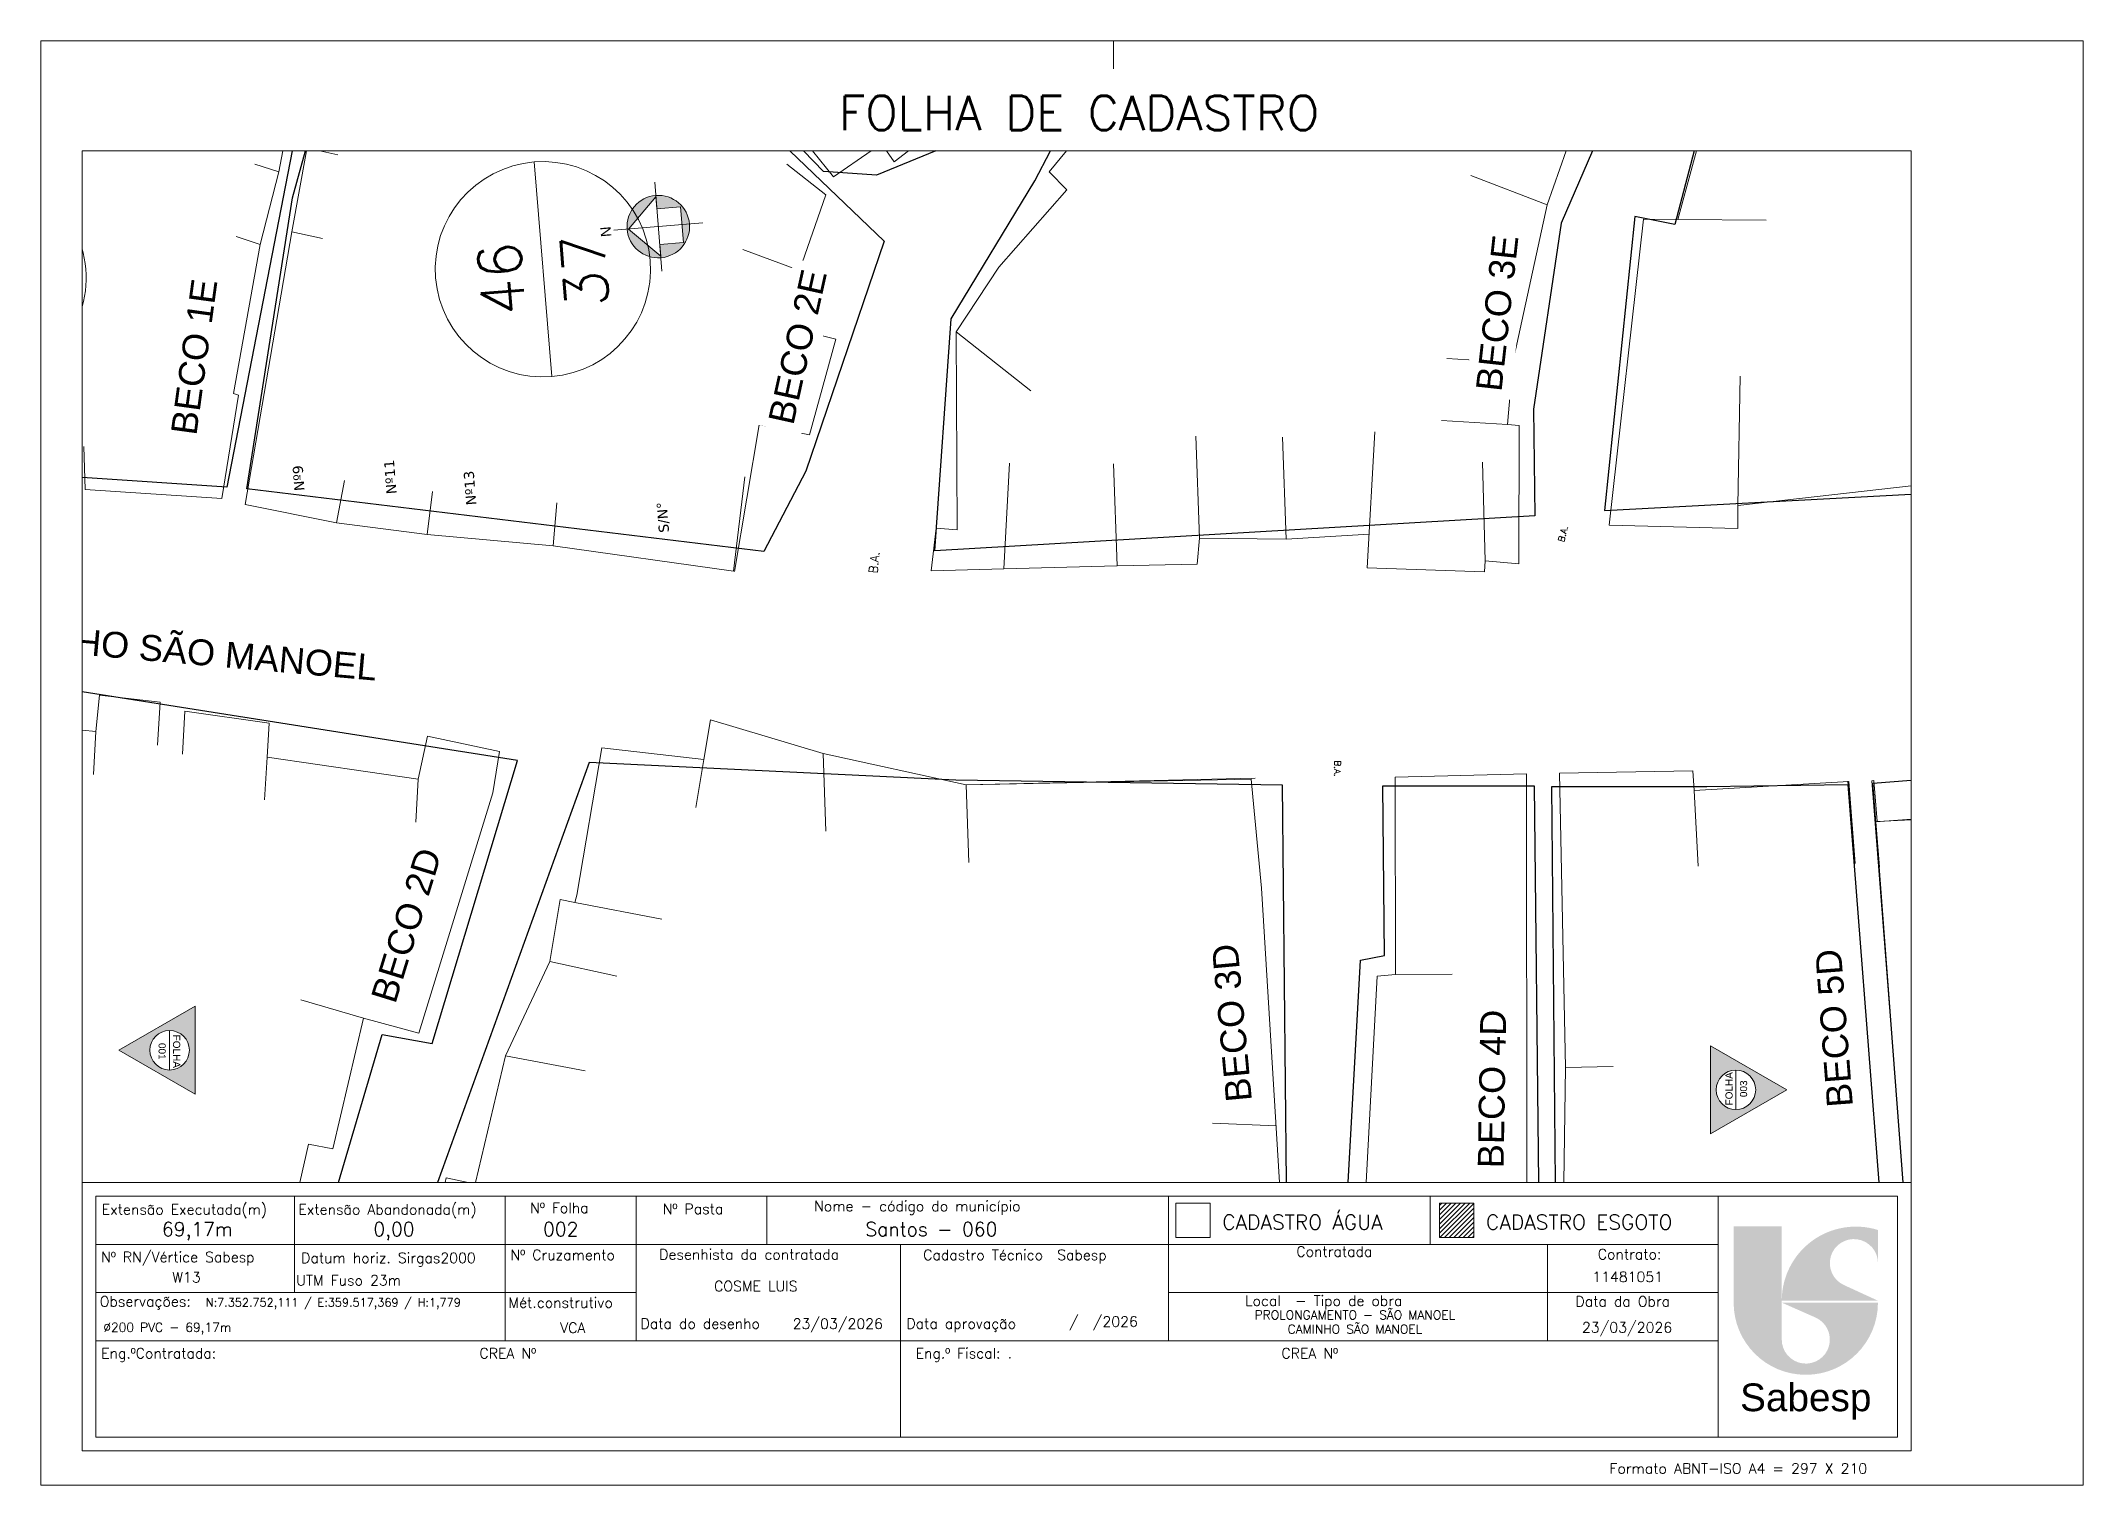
# Paper-space layout '002' of a CAD drawing. Header units: metres, sheet in millimetres. Extents: x 0 to 297, y 0 to 210.
# The model-space entities are those that its viewports show. They can reach past a viewport. Long polylines and large blocks are cut down to what shows.
import ezdxf
from ezdxf.enums import TextEntityAlignment as Align

# ---------------------------------------------------------------- set-up
doc = ezdxf.new("R2010")
doc.units = ezdxf.units.M
doc.header["$LTSCALE"] = 2.5
doc.set_wipeout_variables(frame=1)
doc.linetypes.add('AVT-LIN-ESTRADA DE TERRA', pattern=[0.7, 0.3, -0.1, 0.2, -0.1])
doc.layers.get('0').update_dxf_attribs({"color": 255, "lineweight": 13})
for name, color, linetype in [('0-quadras', 6, 'Continuous'), ('AVT-C3-PRF-CAIXÃO E TEXTOS', 7, 'Continuous'), ('ZZ-Carimbo Texto', 7, 'Continuous')]:
    doc.layers.add(name, color=color, linetype=linetype)
for name, color, linetype, lineweight, true_color in [('AVT-LT-CAD-ETIQUETA NUMERO DE CASA', 7, 'Continuous', 0, 0x858585), ('AVT-LT-URB-DIVISA TERRENO OU AL PREDIAL', 7, 'Continuous', 13, 0x5c5c5c), ('AVT-LT-VIA-ESTRADA DE TERRA', 7, 'AVT-LIN-ESTRADA DE TERRA', 30, 0x787878), ('AVT-PL-CAR-MARCO NORTE', 253, 'Continuous', 0, 0x828282), ('AVT-PL-CAR-TEXTOS E LEGENDAS', 253, 'Continuous', 0, 0x828282)]:
    doc.layers.add(name, color=color, linetype=linetype, lineweight=lineweight, true_color=true_color)
for name, color, linetype, lineweight in [('AVT-PL-CAR-FORMATO', 2, 'Continuous', 0), ('AVT-PL-CAR-LOGO-SABESP', 170, 'Continuous', 9), ('COTAS', 7, 'Continuous', 9), ('DLT-C3-PRF-TUBULAÇÃO 3D -COLETOR', 2, 'Continuous', 20), ('TEXTO', 7, 'Continuous', 9)]:
    doc.layers.add(name, color=color, linetype=linetype, lineweight=lineweight)
doc.layers.add('AVT-PL-CAR-LAYOUT', color=177, linetype='Continuous', lineweight=0, plot=False)
doc.styles.add('CARIMBO', font='arial.ttf', dxfattribs={"height": 2})
doc.styles.add('ROMANS', font='romans.shx', dxfattribs={"height": 0.65})
doc.styles.add('SABESP', font='ROMANS.shx')
doc.styles.get("Standard").update_dxf_attribs({"font": 'arial.ttf'})

# ---------------------------------------------------------------- blocks, each defined once
blk = doc.blocks.new('AVT-PL-CAR-LOGO-SABESP')
at = {"layer": 'AVT-PL-CAR-LOGO-SABESP'}
h = blk.add_hatch(color=256, dxfattribs=at)
h.paths.add_polyline_path([(11.52, 30.64), (4.52, 30.64), (4.52, 19.54, 1), (25.51, 19.54), (11.52, 19.54), (16.43, 17.37, -1.846046), (11.52, 14.17)])
h.paths.add_polyline_path([(25.51, 25.28), (25.51, 30.1, 0.50612), (11.52, 19.82), (25.51, 19.82), (20.55, 22.1, -1.828845)])
at = {"layer": 'AVT-PL-CAR-LOGO-SABESP', "color": 7, "insert": (15.01, 5.16), "char_height": 4.032, "width": 29.952, "attachment_point": 5}
blk.add_mtext('{\\fArial|b0|i0|c0|p34;Sabesp}', dxfattribs=at)
blk = doc.blocks.new('AVT-PL-MARCO_NORTE')
at = {"layer": 'AVT-PL-CAR-MARCO NORTE', "linetype": 'Continuous', "ltscale": 0.05}
h = blk.add_hatch(color=2, dxfattribs=at)
h.paths.add_polyline_path([(3.46, 0), (3.63, 0, 0.414214), (0, 3.63), (0, 3.46)])
h.paths.add_polyline_path([(3.63, 0), (2.07, 0), (2.07, -2.77), (0, -2.77), (0, -3.63, 0.414214)])
h.paths.add_polyline_path([(0, -2.77), (-2.07, -2.77), (-2.07, 0), (-3.46, 0), (-3.63, 0, 0.414214), (0, -3.63)])
h.paths.add_polyline_path([(0, 3.46), (0, 3.63, 0.414214), (-3.63, 0), (-3.46, 0)])
at = {"layer": 'AVT-PL-CAR-MARCO NORTE', "color": 1, "linetype": 'Continuous', "ltscale": 0.05}
for p, q in [((0, 5.18), (0, -5.18)), ((5.18, 0), (-5.18, 0))]:
    blk.add_line(p, q, dxfattribs=at)
at = {"layer": 'AVT-PL-CAR-MARCO NORTE', "color": 8, "linetype": 'Continuous', "ltscale": 0.05}
blk.add_lwpolyline([(2.07, -2.77), (-2.07, -2.77), (-2.07, 0), (-3.46, 0), (0, 3.46), (3.46, 0), (2.07, 0)], close=True, dxfattribs=at)
blk.add_circle((0, 0), 3.63, dxfattribs=at)
blk.add_solid([(-3.46, 0), (-3.46, 0), (0, 3.46)], dxfattribs=at)
at = {"layer": 'AVT-PL-CAR-MARCO NORTE', "color": 2, "linetype": 'Continuous', "ltscale": 0.05}
blk.add_text('N', height=1.21, dxfattribs=at).set_placement((-0.71, 5.52))

msp = doc.modelspace()

# ---------------------------------------------------------------- linework, layer by layer
at = {"layer": '0-quadras', "color": 5, "lineweight": 30, "ltscale": 0.3}
msp.add_lwpolyline([(359310.306, 7352691.349), (359296.842, 7352696.077), (359297.364, 7352697.906), (359283.871, 7352700.415), (359283.241, 7352677.995)], dxfattribs=at)
at = {"layer": 'AVT-LT-URB-DIVISA TERRENO OU AL PREDIAL', "flags": 128}
for points, elevation in [([(359299.862, 7352819.209), (359296.682, 7352819.118), (359295.145, 7352818.496), (359293.521, 7352816.712), (359292.82, 7352814.099), (359292.839, 7352811.885), (359292.295, 7352811.884), (359292.185, 7352804.935), (359291.75, 7352804.907), (359291.686, 7352797.466), (359292.145, 7352789.057), (359291.85, 7352783.393), (359291.318, 7352778.598), (359291.015, 7352772.682)], 1.568), ([(359299.862, 7352819.209), (359296.682, 7352819.118), (359295.145, 7352818.496), (359293.521, 7352816.712), (359292.82, 7352814.099), (359292.839, 7352811.885), (359292.295, 7352811.884), (359292.185, 7352804.935), (359291.75, 7352804.907), (359291.686, 7352797.466), (359292.145, 7352789.057), (359291.85, 7352783.393), (359291.318, 7352778.598), (359291.015, 7352772.682)], 1.568), ([(359279.964, 7352774.746), (359279.329, 7352771.089), (359280.996, 7352770.787), (359280.443, 7352768.005)], 2.137), ([(359243.665, 7352772.334), (359247.79, 7352768.907), (359252.324, 7352765.271), (359256.004, 7352763.035), (359256.281, 7352763.76), (359256.554, 7352763.706), (359259.429, 7352762.808), (359259.117, 7352761.694), (359265.045, 7352759.78), (359264.148, 7352757.276)], 1.958), ([(359291.015, 7352772.682), (359293.012, 7352772.58)], 1.568), ([(359279.329, 7352771.089), (359277.349, 7352771.368)], 2.097), ([(359290.57, 7352770.681), (359289.637, 7352764.381)], 1.568), ([(359290.57, 7352770.681), (359292.567, 7352770.579)], 1.568), ([(359226.082, 7352761.231), (359228.943, 7352767.87), (359233.684, 7352765.697), (359238.234, 7352763.698), (359239.068, 7352765.108), (359240.05, 7352766.886), (359248.087, 7352760.436), (359251.079, 7352759.595), (359254.371, 7352758.181), (359254.156, 7352757.597), (359257.345, 7352756.553), (359256.952, 7352755.243), (359262.772, 7352753.35), (359266.963, 7352750.943), (359269.794, 7352750.225), (359269.609, 7352749.56), (359269.942, 7352749.446), (359276.661, 7352747.733)], 2.007), ([(359252.324, 7352765.271), (359253.417, 7352768.113)], 1.958), ([(359280.443, 7352768.005), (359278.463, 7352768.284)], 2.137), ([(359279.93, 7352766.892), (359279.056, 7352763.039), (359277.502, 7352763.258), (359275.909, 7352756.345), (359277.861, 7352755.755), (359276.873, 7352752.482)], 2.243), ([(359279.93, 7352766.892), (359277.95, 7352767.171)], 2.243), ([(359256.281, 7352763.76), (359257.374, 7352766.602)], 1.958), ([(359307.84, 7352759.56), (359304.545, 7352760.516), (359301.257, 7352761.646), (359294.448, 7352763.45), (359294.359, 7352763.228), (359289.637, 7352764.381)], 2.29), ([(359277.502, 7352763.258), (359275.522, 7352763.537)], 2.243), ([(359289.268, 7352763.328), (359288.076, 7352759.17), (359287.204, 7352755.009), (359286.2, 7352749.226), (359284.347, 7352740.974), (359288.672, 7352740.087)], 1.568), ([(359289.268, 7352763.328), (359301.713, 7352760.143), (359305.534, 7352759.12), (359308.65, 7352758.07)], 2.231), ([(359265.045, 7352759.78), (359266.138, 7352762.622)], 1.958), ([(359301.257, 7352761.646), (359301.704, 7352762.728)], 2.094), ([(359304.545, 7352760.516), (359304.992, 7352761.598)], 2.052), ([(359301.713, 7352760.143), (359301.292, 7352758.744)], 2.045), ([(359288.076, 7352759.17), (359290.003, 7352758.635)], 1.568), ([(359305.534, 7352759.12), (359305.113, 7352757.721)], 2.042), ([(359254.371, 7352758.181), (359253.034, 7352754.541)], 2.007), ([(359264.148, 7352757.276), (359274.994, 7352752.954), (359276.873, 7352752.482)], 1.958), ([(359275.909, 7352756.345), (359273.929, 7352756.624)], 2.243), ([(359287.204, 7352755.009), (359289.161, 7352754.599)], 1.568), ([(359262.772, 7352753.35), (359261.769, 7352749.72)], 2.007), ([(359266.963, 7352750.943), (359266.042, 7352747.895)], 2.007), ([(359269.609, 7352749.56), (359268.508, 7352745.594)], 2.007), ([(359286.2, 7352749.226), (359288.171, 7352748.884)], 1.568), ([(359276.661, 7352747.733), (359275.745, 7352743.056), (359277.546, 7352742.602), (359275.571, 7352737.509), (359273.573, 7352731.005), (359272.802, 7352717.601)], 2.264), ([(359275.745, 7352743.056), (359273.551, 7352743.608)], 2.264)]:
    msp.add_lwpolyline(points, dxfattribs=dict(at, elevation=elevation))
at = {"layer": 'AVT-LT-URB-DIVISA TERRENO OU AL PREDIAL', "ltscale": 3, "elevation": 2.007, "flags": 128}
msp.add_lwpolyline([(359256.952, 7352755.243), (359256.377, 7352753.327)], dxfattribs=at)
at = {"layer": 'AVT-LT-URB-DIVISA TERRENO OU AL PREDIAL', "ltscale": 2.5}
for points in [[(359263.182, 7352711.838), (359263.172, 7352712.706), (359253.051, 7352714.071), (359241.903, 7352715.362), (359234.061, 7352717.074), (359234.008, 7352716.499), (359227.399, 7352717.754), (359227.453, 7352718.449), (359222.866, 7352719.024), (359223.081, 7352720.284), (359223.35, 7352721.681), (359222.394, 7352721.961), (359224.115, 7352730.138), (359223.789, 7352730.198), (359224.892, 7352734.352), (359218.513, 7352736.246), (359199.85, 7352741.965), (359196.283, 7352743.148), (359192.855, 7352734.714), (359191.758, 7352732.002)], [(359263.182, 7352711.838), (359263.172, 7352712.706), (359253.051, 7352714.071), (359241.903, 7352715.362), (359234.061, 7352717.074), (359234.008, 7352716.499), (359227.399, 7352717.754), (359227.453, 7352718.449), (359222.866, 7352719.024), (359223.081, 7352720.284), (359223.35, 7352721.681), (359222.394, 7352721.961), (359224.115, 7352730.138), (359223.789, 7352730.198), (359224.892, 7352734.352), (359218.513, 7352736.246), (359199.85, 7352741.965), (359196.283, 7352743.148), (359192.855, 7352734.714), (359191.758, 7352732.002)], [(359263.182, 7352711.838), (359263.172, 7352712.706), (359253.051, 7352714.071), (359241.903, 7352715.362), (359234.061, 7352717.074), (359234.008, 7352716.499), (359227.399, 7352717.754), (359227.453, 7352718.449), (359222.866, 7352719.024), (359223.081, 7352720.284), (359223.35, 7352721.681), (359222.394, 7352721.961), (359224.115, 7352730.138), (359223.789, 7352730.198), (359224.892, 7352734.352), (359218.513, 7352736.246), (359199.85, 7352741.965), (359196.283, 7352743.148), (359192.855, 7352734.714), (359191.758, 7352732.002)], [(359263.182, 7352711.838), (359263.172, 7352712.706), (359253.051, 7352714.071), (359241.903, 7352715.362), (359234.061, 7352717.074), (359234.008, 7352716.499), (359227.399, 7352717.754), (359227.453, 7352718.449), (359222.866, 7352719.024), (359223.081, 7352720.284), (359223.35, 7352721.681), (359222.394, 7352721.961), (359224.115, 7352730.138), (359223.789, 7352730.198), (359224.892, 7352734.352), (359218.513, 7352736.246), (359208.928, 7352739.183)], [(359253.051, 7352714.071), (359252.846, 7352711.459)], [(359253.051, 7352714.071), (359252.846, 7352711.459)], [(359253.051, 7352714.071), (359252.846, 7352711.459)], [(359201.06, 7352713.26), (359204.615, 7352712.388), (359208.082, 7352711.94), (359211.577, 7352710.814), (359218.674, 7352709.658), (359226.61, 7352709.003), (359231.502, 7352708.633), (359240.983, 7352707.409), (359246.228, 7352706.799), (359252.107, 7352706.621), (359271.975, 7352705.028), (359272.314, 7352711.119), (359263.182, 7352711.838)], [(359201.06, 7352713.26), (359204.615, 7352712.388), (359208.082, 7352711.94), (359211.577, 7352710.814), (359218.674, 7352709.658), (359226.61, 7352709.003), (359231.502, 7352708.633), (359240.983, 7352707.409), (359246.228, 7352706.799), (359252.107, 7352706.621), (359271.975, 7352705.028), (359272.314, 7352711.119), (359263.182, 7352711.838)], [(359201.06, 7352713.26), (359204.615, 7352712.388), (359208.082, 7352711.94), (359211.577, 7352710.814), (359218.674, 7352709.658), (359226.61, 7352709.003), (359231.502, 7352708.633), (359240.983, 7352707.409), (359246.228, 7352706.799), (359252.107, 7352706.621), (359271.975, 7352705.028), (359272.314, 7352711.119), (359263.182, 7352711.838)], [(359201.06, 7352713.26), (359204.615, 7352712.388), (359208.082, 7352711.94), (359211.577, 7352710.814), (359218.674, 7352709.658), (359226.61, 7352709.003), (359231.502, 7352708.633), (359240.983, 7352707.409), (359246.228, 7352706.799), (359252.107, 7352706.621), (359271.975, 7352705.028), (359272.314, 7352711.119), (359263.182, 7352711.838)], [(359263.182, 7352711.838), (359262.977, 7352709.226)], [(359263.182, 7352711.838), (359262.977, 7352709.226)], [(359263.182, 7352711.838), (359262.977, 7352709.226)], [(359288.376, 7352710.749), (359282.106, 7352711.62), (359281.484, 7352706.211), (359281.987, 7352706.129), (359281.725, 7352704.582), (359288.121, 7352704.047), (359288.218, 7352704.588), (359291.061, 7352704.105), (359298.236, 7352701.916), (359304.041, 7352699.322), (359308.598, 7352697.103)], [(359288.376, 7352710.749), (359282.106, 7352711.62), (359281.484, 7352706.211), (359281.987, 7352706.129), (359281.725, 7352704.582), (359288.121, 7352704.047), (359288.218, 7352704.588), (359291.061, 7352704.105), (359298.236, 7352701.916), (359304.041, 7352699.322), (359308.598, 7352697.103)], [(359288.376, 7352710.749), (359282.106, 7352711.62), (359281.484, 7352706.211), (359281.987, 7352706.129), (359281.725, 7352704.582), (359288.121, 7352704.047), (359288.218, 7352704.588), (359291.061, 7352704.105), (359298.236, 7352701.916), (359304.041, 7352699.322), (359308.598, 7352697.103)], [(359266.581, 7352690.138), (359270.405, 7352690.121), (359270.567, 7352697.32), (359271.484, 7352697.303), (359271.879, 7352703.491), (359258.239, 7352704.327), (359251.298, 7352704.998), (359247.948, 7352705.179), (359245.033, 7352705.54), (359237.156, 7352706.152), (359233.397, 7352706.098), (359215.264, 7352707.799), (359215.354, 7352709.149), (359207.809, 7352710.45), (359207.52, 7352706.872), (359207.311, 7352706.897), (359207.165, 7352705.554), (359206.832, 7352705.569), (359206.657, 7352703.733), (359206.012, 7352703.767), (359205.62, 7352695.82), (359205.597, 7352692.176), (359208.583, 7352692.092)], [(359266.581, 7352690.138), (359270.405, 7352690.121), (359270.567, 7352697.32), (359271.484, 7352697.303), (359271.879, 7352703.491), (359258.239, 7352704.327), (359251.298, 7352704.998), (359247.948, 7352705.179), (359245.033, 7352705.54), (359237.156, 7352706.152), (359233.397, 7352706.098), (359215.264, 7352707.799), (359215.354, 7352709.149), (359207.809, 7352710.45), (359207.52, 7352706.872), (359207.311, 7352706.897), (359207.165, 7352705.554), (359206.832, 7352705.569), (359206.657, 7352703.733), (359206.012, 7352703.767), (359205.62, 7352695.82), (359205.597, 7352692.176), (359208.583, 7352692.092)], [(359266.581, 7352690.138), (359270.405, 7352690.121), (359270.567, 7352697.32), (359271.484, 7352697.303), (359271.879, 7352703.491), (359258.239, 7352704.327), (359251.298, 7352704.998), (359247.948, 7352705.179), (359245.033, 7352705.54), (359237.156, 7352706.152), (359233.397, 7352706.098), (359215.264, 7352707.799), (359215.354, 7352709.149), (359207.809, 7352710.45), (359207.52, 7352706.872), (359207.311, 7352706.897), (359207.165, 7352705.554), (359206.832, 7352705.569), (359206.657, 7352703.733), (359206.012, 7352703.767), (359205.62, 7352695.82), (359205.597, 7352692.176), (359208.583, 7352692.092)], [(359288.218, 7352704.588), (359288.652, 7352707.621)], [(359288.218, 7352704.588), (359288.652, 7352707.621)], [(359288.218, 7352704.588), (359288.652, 7352707.621)], [(359291.061, 7352704.105), (359291.495, 7352707.138)], [(359291.061, 7352704.105), (359291.495, 7352707.138)], [(359291.061, 7352704.105), (359291.495, 7352707.138)], [(359281.987, 7352706.129), (359286.564, 7352705.886)], [(359281.987, 7352706.129), (359286.564, 7352705.886)], [(359281.987, 7352706.129), (359286.564, 7352705.886)], [(359250.993, 7352702.811), (359251.298, 7352704.998)], [(359250.993, 7352702.811), (359251.298, 7352704.998)], [(359250.993, 7352702.811), (359251.298, 7352704.998)], [(359298.236, 7352701.916), (359299.883, 7352705.335)], [(359298.236, 7352701.916), (359299.883, 7352705.335)], [(359298.236, 7352701.916), (359299.883, 7352705.335)], [(359304.041, 7352699.322), (359305.873, 7352702.741)], [(359304.041, 7352699.322), (359305.873, 7352702.741)], [(359304.041, 7352699.322), (359305.873, 7352702.741)], [(359270.567, 7352697.32), (359267.047, 7352697.417)], [(359270.567, 7352697.32), (359267.047, 7352697.417)], [(359270.567, 7352697.32), (359267.047, 7352697.417)], [(359239.576, 7352683.882), (359239.58, 7352680.382), (359248.512, 7352680.394), (359258.452, 7352680.459), (359268.449, 7352680.475), (359270.974, 7352680.51), (359271.074, 7352686.645), (359268.419, 7352686.639)], [(359239.576, 7352683.882), (359239.58, 7352680.382), (359248.512, 7352680.394), (359258.452, 7352680.459), (359268.449, 7352680.475), (359270.974, 7352680.51), (359271.074, 7352686.645), (359268.419, 7352686.639)], [(359239.576, 7352683.882), (359239.58, 7352680.382), (359248.512, 7352680.394), (359258.452, 7352680.459), (359268.449, 7352680.475), (359270.974, 7352680.51), (359271.074, 7352686.645), (359268.419, 7352686.639)], [(359239.576, 7352683.882), (359239.58, 7352680.382), (359248.512, 7352680.394), (359258.452, 7352680.459), (359268.449, 7352680.475), (359270.974, 7352680.51), (359271.074, 7352686.645), (359268.419, 7352686.639)]]:
    msp.add_lwpolyline(points, dxfattribs=at)
for points, elevation in [([(359275.571, 7352737.509), (359273.573, 7352731.005), (359272.76, 7352717.795), (359267.682, 7352717.723), (359251.815, 7352718.036), (359251.072, 7352718.217), (359239.702, 7352719.349), (359239.738, 7352719.553), (359234.345, 7352720.271), (359234.441, 7352720.719), (359227.971, 7352721.954), (359225.63, 7352722.408), (359225.855, 7352723.839), (359224.186, 7352724.111), (359225.275, 7352730.882), (359225.919, 7352733.995), (359226.687, 7352737.196), (359228.247, 7352742.634), (359231.064, 7352741.941), (359233.119, 7352741.432)], 2.264), ([(359275.571, 7352737.509), (359273.573, 7352731.005), (359272.76, 7352717.795), (359267.682, 7352717.723), (359251.815, 7352718.036), (359251.072, 7352718.217), (359239.702, 7352719.349), (359239.738, 7352719.553), (359234.345, 7352720.271), (359234.441, 7352720.719), (359227.971, 7352721.954), (359225.63, 7352722.408), (359225.855, 7352723.839), (359224.186, 7352724.111), (359225.275, 7352730.882), (359225.919, 7352733.995), (359226.687, 7352737.196), (359228.247, 7352742.634), (359231.064, 7352741.941), (359233.119, 7352741.432)], 2.264), ([(359275.571, 7352737.509), (359273.573, 7352731.005), (359272.76, 7352717.795), (359267.682, 7352717.723), (359251.815, 7352718.036), (359251.072, 7352718.217), (359239.702, 7352719.349), (359239.738, 7352719.553), (359234.345, 7352720.271), (359234.441, 7352720.719), (359227.971, 7352721.954), (359225.63, 7352722.408), (359225.855, 7352723.839), (359224.186, 7352724.111), (359225.275, 7352730.882), (359225.919, 7352733.995), (359226.687, 7352737.196), (359228.247, 7352742.634), (359231.064, 7352741.941), (359233.119, 7352741.432)], 2.264), ([(359275.571, 7352737.509), (359273.573, 7352731.005), (359272.76, 7352717.795), (359267.682, 7352717.723), (359251.815, 7352718.036), (359251.072, 7352718.217), (359239.702, 7352719.349), (359239.738, 7352719.553), (359234.345, 7352720.271), (359234.441, 7352720.719), (359227.971, 7352721.954), (359225.63, 7352722.408), (359225.855, 7352723.839), (359224.186, 7352724.111), (359225.275, 7352730.882), (359225.919, 7352733.995), (359226.687, 7352737.196), (359228.247, 7352742.634), (359231.064, 7352741.941), (359233.119, 7352741.432)], 2.264), ([(359284.327, 7352740.929), (359291.028, 7352739.229), (359290.364, 7352736.939), (359294.7, 7352735.354), (359295.476, 7352737.65), (359298.005, 7352736.774), (359299.197, 7352739.322)], 1.969), ([(359284.327, 7352740.929), (359291.028, 7352739.229), (359290.364, 7352736.939), (359294.7, 7352735.354), (359295.476, 7352737.65), (359298.005, 7352736.774), (359299.197, 7352739.322)], 1.969), ([(359284.327, 7352740.929), (359291.028, 7352739.229), (359290.364, 7352736.939), (359294.7, 7352735.354), (359295.476, 7352737.65), (359298.005, 7352736.774), (359299.197, 7352739.322)], 1.969), ([(359275.571, 7352737.509), (359271.967, 7352737.671)], 2.295), ([(359275.571, 7352737.509), (359271.967, 7352737.671)], 2.295), ([(359275.571, 7352737.509), (359271.967, 7352737.671)], 2.295), ([(359302.988, 7352736.96), (359301.413, 7352735.279), (359298.005, 7352736.774)], 1.969), ([(359302.988, 7352736.96), (359301.413, 7352735.279), (359298.005, 7352736.774)], 1.969), ([(359302.988, 7352736.96), (359301.413, 7352735.279), (359298.005, 7352736.774)], 1.969), ([(359304.344, 7352733.283), (359303.402, 7352732.803), (359302.221, 7352734.854), (359303.97, 7352736.04)], 1.911), ([(359304.344, 7352733.283), (359303.402, 7352732.803), (359302.221, 7352734.854), (359303.97, 7352736.04)], 1.911), ([(359304.344, 7352733.283), (359303.402, 7352732.803), (359302.221, 7352734.854), (359303.97, 7352736.04)], 1.911), ([(359307.96, 7352730.11), (359306.211, 7352728.876), (359305.053, 7352728.326), (359302.682, 7352731.985), (359304.449, 7352733.006)], 1.911), ([(359307.96, 7352730.11), (359306.211, 7352728.876), (359305.053, 7352728.326), (359302.682, 7352731.985), (359304.449, 7352733.006)], 1.911), ([(359307.96, 7352730.11), (359306.211, 7352728.876), (359305.053, 7352728.326), (359302.682, 7352731.985), (359304.449, 7352733.006)], 1.911), ([(359283.614, 7352731.814), (359283.439, 7352728.451), (359283.138, 7352723.186), (359282.926, 7352719.47), (359284.114, 7352719.272), (359283.738, 7352715.265), (359283.662, 7352711.404)], 2.515), ([(359283.614, 7352731.814), (359283.439, 7352728.451), (359283.138, 7352723.186), (359282.926, 7352719.47), (359284.114, 7352719.272), (359283.738, 7352715.265), (359283.662, 7352711.404)], 2.515), ([(359283.614, 7352731.814), (359283.439, 7352728.451), (359283.138, 7352723.186), (359282.926, 7352719.47), (359284.114, 7352719.272), (359283.738, 7352715.265), (359283.662, 7352711.404)], 2.515), ([(359283.614, 7352731.814), (359285.566, 7352731.421), (359285.42, 7352730.456), (359294.587, 7352729.753), (359291.572, 7352726.527)], 2.515), ([(359283.614, 7352731.814), (359285.566, 7352731.421), (359285.42, 7352730.456), (359294.587, 7352729.753), (359291.572, 7352726.527)], 2.515), ([(359283.614, 7352731.814), (359285.566, 7352731.421), (359285.42, 7352730.456), (359294.587, 7352729.753), (359291.572, 7352726.527)], 2.515), ([(359273.573, 7352731.005), (359269.968, 7352731.167)], 2.295), ([(359273.573, 7352731.005), (359269.968, 7352731.167)], 2.295), ([(359273.573, 7352731.005), (359269.968, 7352731.167)], 2.295), ([(359294.587, 7352729.753), (359297.422, 7352727.542), (359300.738, 7352724.1), (359301.642, 7352724.852), (359305.117, 7352721.414), (359303.415, 7352719.758)], 1.967), ([(359294.587, 7352729.753), (359297.422, 7352727.542), (359300.738, 7352724.1), (359301.642, 7352724.852), (359305.117, 7352721.414), (359303.415, 7352719.758)], 1.967), ([(359294.587, 7352729.753), (359297.422, 7352727.542), (359300.738, 7352724.1), (359301.642, 7352724.852), (359305.117, 7352721.414), (359303.415, 7352719.758)], 1.967), ([(359316.291, 7352717.475), (359315.529, 7352717.015), (359313.682, 7352720.155), (359312.861, 7352721.497), (359310.578, 7352725.601), (359308.462, 7352724.676), (359306.382, 7352728.557), (359308.178, 7352729.823)], 1.911), ([(359316.291, 7352717.475), (359315.529, 7352717.015), (359313.682, 7352720.155), (359312.861, 7352721.497), (359310.578, 7352725.601), (359308.462, 7352724.676), (359306.382, 7352728.557), (359308.178, 7352729.823)], 1.911), ([(359316.291, 7352717.475), (359315.529, 7352717.015), (359313.682, 7352720.155), (359312.861, 7352721.497), (359310.578, 7352725.601), (359308.462, 7352724.676), (359306.382, 7352728.557), (359308.178, 7352729.823)], 1.911), ([(359283.439, 7352728.451), (359288.306, 7352727.784)], 2.087), ([(359283.439, 7352728.451), (359288.306, 7352727.784)], 2.087), ([(359283.439, 7352728.451), (359288.306, 7352727.784)], 2.087), ([(359283.138, 7352723.186), (359287.872, 7352722.97)], 2.299), ([(359283.138, 7352723.186), (359287.872, 7352722.97)], 2.299), ([(359283.138, 7352723.186), (359287.872, 7352722.97)], 2.299), ([(359304.079, 7352719.076), (359306.574, 7352721.452), (359310.097, 7352718.147), (359310.526, 7352717.761), (359315.066, 7352713.334), (359317.509, 7352711.017)], 1.8), ([(359304.079, 7352719.076), (359306.574, 7352721.452), (359310.097, 7352718.147), (359310.526, 7352717.761), (359315.066, 7352713.334), (359317.509, 7352711.017)], 1.8), ([(359304.079, 7352719.076), (359306.574, 7352721.452), (359310.097, 7352718.147), (359310.526, 7352717.761), (359315.066, 7352713.334), (359317.509, 7352711.017)], 1.8), ([(359251.824, 7352718.034), (359252.146, 7352721.023)], 2.248), ([(359251.824, 7352718.034), (359252.146, 7352721.023)], 2.248), ([(359251.824, 7352718.034), (359252.146, 7352721.023)], 2.248), ([(359256.627, 7352717.94), (359256.986, 7352720.878)], 2.248), ([(359256.627, 7352717.94), (359256.986, 7352720.878)], 2.248), ([(359256.627, 7352717.94), (359256.986, 7352720.878)], 2.248), ([(359284.114, 7352719.272), (359288.848, 7352719.056)], 2.299), ([(359284.114, 7352719.272), (359288.848, 7352719.056)], 2.299), ([(359284.114, 7352719.272), (359288.848, 7352719.056)], 2.299), ([(359283.738, 7352715.265), (359288.472, 7352715.049)], 2.299), ([(359283.738, 7352715.265), (359288.472, 7352715.049)], 2.299), ([(359283.738, 7352715.265), (359288.472, 7352715.049)], 2.299), ([(359252.107, 7352706.621), (359252.413, 7352708.808)], 2.18), ([(359252.107, 7352706.621), (359252.413, 7352708.808)], 2.18), ([(359252.107, 7352706.621), (359252.413, 7352708.808)], 2.18), ([(359258.105, 7352702.115), (359258.239, 7352704.327)], 2.113), ([(359258.105, 7352702.115), (359258.239, 7352704.327)], 2.113), ([(359258.105, 7352702.115), (359258.239, 7352704.327)], 2.113), ([(359283.597, 7352694.224), (359282.525, 7352694.307), (359283.173, 7352700.264), (359297.208, 7352697.51), (359297.063, 7352695.921), (359306.349, 7352692.568), (359309.699, 7352691.193), (359309.757, 7352689.716), (359315.478, 7352687.822), (359315.118, 7352686.962), (359320.176, 7352684.576), (359325.211, 7352682.025), (359323.128, 7352676.584), (359326.744, 7352676.597), (359333.029, 7352676.338), (359332.915, 7352671.232), (359333.098, 7352667.624), (359338.675, 7352667.655), (359339.017, 7352666.441), (359343.124, 7352666.218), (359343.02, 7352661.353), (359338.793, 7352661.315), (359338.633, 7352658.636), (359333.818, 7352658.479)], 2.256), ([(359283.597, 7352694.224), (359282.525, 7352694.307), (359283.173, 7352700.264), (359297.208, 7352697.51), (359297.063, 7352695.921), (359306.349, 7352692.568), (359309.699, 7352691.193), (359309.757, 7352689.716), (359315.478, 7352687.822), (359315.118, 7352686.962), (359320.176, 7352684.576), (359325.211, 7352682.025), (359323.128, 7352676.584), (359326.744, 7352676.597), (359333.029, 7352676.338), (359332.915, 7352671.232), (359333.098, 7352667.624), (359338.675, 7352667.655), (359339.017, 7352666.441), (359343.124, 7352666.218), (359343.02, 7352661.353), (359338.793, 7352661.315), (359338.633, 7352658.636), (359333.818, 7352658.479)], 2.256), ([(359283.597, 7352694.224), (359282.525, 7352694.307), (359283.173, 7352700.264), (359297.208, 7352697.51), (359297.063, 7352695.921), (359306.349, 7352692.568), (359309.699, 7352691.193), (359309.757, 7352689.716), (359315.478, 7352687.822), (359315.118, 7352686.962), (359320.176, 7352684.576), (359325.211, 7352682.025), (359323.128, 7352676.584), (359326.744, 7352676.597), (359333.029, 7352676.338), (359332.915, 7352671.232), (359333.098, 7352667.624), (359338.675, 7352667.655), (359339.017, 7352666.441), (359343.124, 7352666.218), (359343.02, 7352661.353), (359338.793, 7352661.315), (359338.633, 7352658.636), (359333.818, 7352658.479)], 2.256), ([(359297.063, 7352695.921), (359296.689, 7352691.846)], 2.232), ([(359297.063, 7352695.921), (359296.689, 7352691.846)], 2.232), ([(359297.063, 7352695.921), (359296.689, 7352691.846)], 2.232), ([(359283.597, 7352694.224), (359283.964, 7352682.798), (359282.133, 7352682.677), (359282.26, 7352677.937), (359288.861, 7352677.985)], 2.256), ([(359283.597, 7352694.224), (359283.964, 7352682.798), (359282.133, 7352682.677), (359282.26, 7352677.937), (359288.861, 7352677.985)], 2.256), ([(359283.597, 7352694.224), (359283.964, 7352682.798), (359282.133, 7352682.677), (359282.26, 7352677.937), (359288.861, 7352677.985)], 2.256), ([(359283.597, 7352694.224), (359289.568, 7352693.636)], 2.256), ([(359283.597, 7352694.224), (359289.568, 7352693.636)], 2.256), ([(359283.597, 7352694.224), (359289.568, 7352693.636)], 2.256), ([(359268.419, 7352686.639), (359268.427, 7352689.029), (359266.314, 7352689.036)], 2.369), ([(359268.419, 7352686.639), (359268.427, 7352689.029), (359266.314, 7352689.036)], 2.369), ([(359268.419, 7352686.639), (359268.427, 7352689.029), (359266.314, 7352689.036)], 2.369), ([(359268.419, 7352686.639), (359268.427, 7352689.029), (359266.314, 7352689.036)], 2.369)]:
    msp.add_lwpolyline(points, dxfattribs=dict(at, elevation=elevation))
at = {"layer": 'AVT-LT-URB-DIVISA TERRENO OU AL PREDIAL', "flags": 128}
msp.add_lwpolyline([(359270.425, 7352690.166), (359239.574, 7352690.304), (359238.625, 7352689.664), (359238.021, 7352688.601), (359237.233, 7352682.853), (359236.74, 7352682.03), (359236.711, 7352680.985), (359238.474, 7352680.944), (359238.662, 7352688.076), (359248.568, 7352688.115), (359248.556, 7352689.142), (359270.351, 7352689.068), (359270.351, 7352688.968), (359268.436, 7352688.974), (359268.365, 7352686.648), (359271.079, 7352686.648), (359270.996, 7352680.566), (359258.472, 7352680.504), (359248.532, 7352680.438), (359239.6, 7352680.427)], dxfattribs=at)
at = {"layer": 'COTAS', "ltscale": 4}
msp.add_line((359294.038, 7352748.646), (359304.038, 7352748.646), dxfattribs=at)
at = {"layer": 'COTAS'}
for centre in [(359300.77, 7352774.816), (359299.038, 7352748.653)]:
    msp.add_circle(centre, 5, dxfattribs=at)

# ---------------------------------------------------------------- block references
at = {"layer": 'AVT-LT-VIA-ESTRADA DE TERRA', "ltscale": 2.5, "xscale": 0.4, "yscale": 0.4, "zscale": 0.4}
msp.add_blockref('AVT-PL-MARCO_NORTE', (359300.577, 7352743.151), dxfattribs=at)

# ---------------------------------------------------------------- texts
at = {"layer": 'AVT-LT-CAD-ETIQUETA NUMERO DE CASA', "char_height": 0.47, "attachment_point": 1}
for s, width, heights, insert in [('{\\fVerdana|b0|i0|c0|p34;S/Nº}', 1.72631, [0.54], (359291.164, 7352771.962, -990.674)), ('{\\fVerdana|b0|i0|c0|p34;Nº9}', 0.47, [0.574], (359289.692, 7352760.989, 410.643)), ('{\\fVerdana|b0|i0|c0|p34;Nº11}', 0.47, [0.574], (359289.198, 7352756.739, 410.643)), ('{\\fVerdana|b0|i0|c0|p34;Nº13}', 0.47, [0.574], (359288.384, 7352753.091, 410.643)), ('{\\fVerdana|b0|i0|c0|p34;S/N°}', 0.47, [0.574], (359286.387, 7352744.275, 410.643))]:
    msp.add_mtext_dynamic_manual_height_columns(s, width=width, gutter_width=1, heights=heights, dxfattribs=dict(at, insert=insert))
at = {"layer": 'DLT-C3-PRF-TUBULAÇÃO 3D -COLETOR', "color": 2, "linetype": 'AVT-LIN-ESTRADA DE TERRA', "lineweight": 20, "attachment_point": 5, "style": 'ROMANS'}
for insert, char_height, rotation in [((359284.214, 7352734.424), 0.4, 349.33114), ((359284.214, 7352734.424), 0.4, 349.33114), ((359272.932, 7352713.752), 0.3, 173.97262), ((359272.932, 7352713.752), 0.3, 173.97262), ((359282.946, 7352702.428), 0.3, 340.20832), ((359282.946, 7352702.428), 0.3, 340.20832)]:
    msp.add_mtext('B.A.', dxfattribs=dict(at, insert=insert, char_height=char_height, rotation=rotation))
at = {"layer": 'TEXTO', "style": 'SABESP'}
for s, p in [('38', (359300.539, 7352771.887)), ('46', (359298.748, 7352749.612)), ('37', (359298.807, 7352745.725))]:
    msp.add_text(s, height=2, dxfattribs=at).set_placement(p, align=Align.CENTER)

# ---------------------------------------------------------------- wipeouts: each hides what was drawn before it
at = {"linetype": 'Continuous', "ltscale": 4}
msp.add_wipeout([(359307.262, 7352742.104), (359315.231, 7352745.359), (359314.444, 7352747.286), (359306.474, 7352744.031)], dxfattribs=at).dxf.layer = 'ZZ-Carimbo Texto'

# ---------------------------------------------------------------- next in the draw order: wipeouts: each hides what was drawn before it
for points in [[(359284.186, 7352781.437), (359280.132, 7352757.659), (359282.422, 7352757.268), (359286.476, 7352781.047)], [(359292.235, 7352764.961), (359299.945, 7352763.262), (359300.393, 7352765.295), (359292.683, 7352766.994)], [(359265.111, 7352757.966), (359272.526, 7352754.998), (359273.3, 7352756.931), (359265.884, 7352759.899)], [(359307.262, 7352742.104), (359315.231, 7352745.359), (359314.444, 7352747.286), (359306.474, 7352744.031)], [(359290.424, 7352737.324), (359297.967, 7352734.994), (359298.581, 7352736.983), (359291.039, 7352739.313)], [(359257.587, 7352718.52), (359265.574, 7352718.605), (359265.552, 7352720.688), (359257.565, 7352720.602)], [(359253.458, 7352707.163), (359261.407, 7352706.381), (359261.611, 7352708.453), (359253.662, 7352709.235)], [(359289.349, 7352704.367), (359297.1, 7352702.87), (359297.495, 7352704.914), (359289.744, 7352706.412)], [(359255.055, 7352690.724), (359263.042, 7352690.685), (359263.053, 7352692.767), (359255.065, 7352692.806)]]:
    msp.add_wipeout(points, dxfattribs=at).dxf.layer = 'ZZ-Carimbo Texto'

# ---------------------------------------------------------------- next in the draw order: linework, layer by layer
at = {"layer": '0-quadras', "color": 5, "lineweight": 30, "ltscale": 0.3}
msp.add_lwpolyline([(359322.195, 7352724.982), (359312.666, 7352721.003), (359307.385, 7352724.685), (359303.043, 7352729.99), (359302.138, 7352732.854), (359302.508, 7352735.295), (359307.965, 7352739.809), (359313.309, 7352742.537), (359318.935, 7352746.678), (359323.429, 7352740.423), (359327.908, 7352728.973), (359327.626, 7352728.203)], close=True, dxfattribs=at)

# ---------------------------------------------------------------- next in the draw order: wipeouts: each hides what was drawn before it
at = {"linetype": 'Continuous', "ltscale": 4}
for points in [[(359284.186, 7352781.437), (359280.132, 7352757.659), (359282.422, 7352757.268), (359286.476, 7352781.047)], [(359292.235, 7352764.961), (359299.945, 7352763.262), (359300.393, 7352765.295), (359292.683, 7352766.994)], [(359265.111, 7352757.966), (359272.526, 7352754.998), (359273.3, 7352756.931), (359265.884, 7352759.899)], [(359290.424, 7352737.324), (359297.967, 7352734.994), (359298.581, 7352736.983), (359291.039, 7352739.313)], [(359257.587, 7352718.52), (359265.574, 7352718.605), (359265.552, 7352720.688), (359257.565, 7352720.602)], [(359253.458, 7352707.163), (359261.407, 7352706.381), (359261.611, 7352708.453), (359253.662, 7352709.235)], [(359289.349, 7352704.367), (359297.1, 7352702.87), (359297.495, 7352704.914), (359289.744, 7352706.412)], [(359255.055, 7352690.724), (359263.042, 7352690.685), (359263.053, 7352692.767), (359255.065, 7352692.806)]]:
    msp.add_wipeout(points, dxfattribs=at).dxf.layer = 'ZZ-Carimbo Texto'

# ---------------------------------------------------------------- next in the draw order: linework, layer by layer
at = {"layer": '0-quadras', "color": 5, "lineweight": 30, "ltscale": 0.3}
for points in [[(359309.945, 7352758.555), (359290.149, 7352764.111), (359292.04, 7352776.81), (359293.63, 7352814.91), (359294.222, 7352817.476), (359296.705, 7352818.987), (359299.208, 7352818.901), (359306.092, 7352800.981), (359301.589, 7352799.261), (359303.676, 7352793.223), (359304.847, 7352792.857), (359308.475, 7352785.156), (359305.802, 7352783.327), (359315.725, 7352766.008), (359312.54, 7352763.876), (359315.267, 7352755.988)], [(359256.58, 7352757.24), (359238.726, 7352768.343), (359236.997, 7352765.233), (359228.087, 7352770.379), (359224.388, 7352765.295), (359214.183, 7352771.489), (359208.665, 7352764.216), (359234.097, 7352748.336), (359231.168, 7352741.834), (359228.147, 7352742.666), (359223.799, 7352723.913), (359223.935, 7352722.251), (359236.923, 7352718.896), (359272.371, 7352716.36), (359273.833, 7352731.47), (359276.03, 7352748.378)], [(359318.268, 7352746.693), (359313.581, 7352743.18), (359308.184, 7352740.868), (359299.052, 7352732.744), (359288.695, 7352737.245), (359285.14, 7352739.49), (359289.997, 7352763.191), (359303.289, 7352759.978), (359315.412, 7352755.568)]]:
    msp.add_lwpolyline(points, close=True, dxfattribs=at)
for points in [[(359237.225, 7352775.978), (359255.21, 7352762.456), (359264.218, 7352758.975), (359263.614, 7352756.701), (359276.4, 7352751.68), (359282.795, 7352778.061)], [(359222.948, 7352719.044), (359263.975, 7352713.413), (359264.104, 7352712.276), (359271.963, 7352711.72), (359271.384, 7352704.718), (359246.899, 7352706.436)], [(359313.783, 7352692.571), (359297.334, 7352701.338), (359288.822, 7352703.319), (359283.885, 7352703.664), (359284.52, 7352731.58), (359295.202, 7352729.937), (359301.281, 7352725.547), (359307.41, 7352721.621)], [(359248.573, 7352689.141), (359270.236, 7352689.021), (359270.181, 7352679.778)], [(359248.112, 7352705.563), (359271.296, 7352703.904), (359270.712, 7352696.715), (359270.273, 7352690.189), (359239.574, 7352690.304)]]:
    msp.add_lwpolyline(points, dxfattribs=at)

# ---------------------------------------------------------------- next in the draw order: texts
at = {"layer": 'ZZ-Carimbo Texto', "linetype": 'Continuous', "ltscale": 4, "style": 'CARIMBO'}
for s, rotation, p in [('RUA CAMINHO SÃO MANOEL', 260.3236, (359283.191, 7352769.409)), ('BECO 1E', 347.57054, (359296.298, 7352765.131)), ('BECO 2D', 338.18756, (359269.19, 7352757.455)), ('BECO 2E', 342.8363, (359294.487, 7352737.158)), ('BECO 3D', 0.61135, (359261.553, 7352719.604)), ('BECO 4D', 354.38309, (359257.518, 7352707.809)), ('BECO 3E', 349.06571, (359293.406, 7352704.644)), ('BECO 5D', 359.71787, (359259.037, 7352691.745))]:
    msp.add_text(s, height=1.2, rotation=rotation, dxfattribs=at).set_placement(p, align=Align.MIDDLE_CENTER)

psp = doc.layouts.new('002')

# ---------------------------------------------------------------- hatches: boundary and pattern name
at = {"ltscale": 2.5, "true_color": 0xdbdbdb}
h = psp.add_hatch(color=254, dxfattribs=at)
h.dxf.hatch_style = 1
h.paths.add_polyline_path([(11.31, 63.22), (22.38, 56.83), (22.38, 69.62)])
edge = h.paths.add_edge_path(flags=16)
edge.add_arc((18.69, 63.22), 2.87, 114.6556, 474.6556)
h.paths.add_polyline_path([(20.88, 62.32), (20.88, 64.45), (18.73, 64.45), (18.73, 62.32)], flags=0)
h.paths.add_polyline_path([(18.78, 60.63), (18.78, 66), (16.92, 65.52), (16.97, 61.04)], flags=0)
h = psp.add_hatch(color=254, dxfattribs=at)
h.dxf.hatch_style = 1
h.paths.add_polyline_path([(253.94, 57.49), (242.86, 63.88), (242.86, 51.09)])
edge = h.paths.add_edge_path(flags=16)
edge.add_arc((246.56, 57.49), 2.87, 294.6556, 654.6556)
h.paths.add_polyline_path([(244.37, 58.4), (244.37, 56.26), (246.52, 56.26), (246.52, 58.4)], flags=0)
h.paths.add_polyline_path([(246.47, 60.08), (246.47, 54.71), (248.32, 55.19), (248.28, 59.67)], flags=0)
at = {"layer": 'AVT-PL-CAR-TEXTOS E LEGENDAS', "ltscale": 50}
h = psp.add_hatch(dxfattribs=at)
h.set_pattern_fill('ANSI31', color=1, scale=0.15)
h.set_pattern_definition([(45, (-10.9945, -2), (-0.3367596, 0.3367596), [])])
h.paths.add_polyline_path([(208.41, 41), (203.41, 41), (203.41, 36), (208.41, 36)])

# ---------------------------------------------------------------- linework, layer by layer
at = {"layer": 'AVT-PL-CAR-FORMATO', "color": 0, "linetype": 'Continuous', "ltscale": 0.05}
for p, q in [((156, 205.92), (156, 210)), ((202.05, 35), (202.05, 42))]:
    psp.add_line(p, q, dxfattribs=at)
at = {"layer": 'AVT-PL-CAR-FORMATO', "color": 8, "linetype": 'Continuous', "ltscale": 0.05}
psp.add_line((272, 44), (6, 44), dxfattribs=at)
at = {"layer": 'AVT-PL-CAR-FORMATO', "color": 0}
for p, q in [((8, 42), (270, 42)), ((8, 7), (8, 42)), ((36.91, 28), (36.91, 42)), ((67.53, 21), (67.53, 42)), ((86.55, 21), (86.55, 42)), ((105.56, 42), (105.56, 35)), ((164, 21), (164, 42)), ((243.91, 42), (243.91, 7)), ((270, 42), (270, 7)), ((8, 35), (243.91, 35)), ((125, 35), (125, 7)), ((219.11, 21), (219.11, 35)), ((8, 28), (86.55, 28)), ((164, 28), (243.91, 28)), ((8, 21), (243.91, 21)), ((270, 7), (8, 7))]:
    psp.add_line(p, q, dxfattribs=at)
for points in [[(297, 0), (0, 0), (0, 210), (297, 210)], [(170.05, 41), (165.05, 41), (165.05, 36), (170.05, 36)], [(208.41, 41), (203.41, 41), (203.41, 36), (208.41, 36)]]:
    psp.add_lwpolyline(points, close=True, dxfattribs=at)
at = {"layer": 'AVT-PL-CAR-FORMATO', "color": 8, "linetype": 'Continuous', "ltscale": 0.05}
psp.add_lwpolyline([(6, 5), (6, 194), (272, 194), (272, 5)], close=True, dxfattribs=at)
at = {"layer": 'AVT-PL-CAR-TEXTOS E LEGENDAS', "color": 8, "ltscale": 2.5, "true_color": 0x6e6e6e}
for points in [[(11.35, 63.23), (22.43, 56.83), (22.43, 69.62)], [(253.9, 57.48), (242.82, 63.88), (242.82, 51.09)]]:
    psp.add_lwpolyline(points, close=True, dxfattribs=at)
at = {"layer": 'AVT-PL-CAR-TEXTOS E LEGENDAS', "color": 8, "true_color": 0x6e6e6e}
for points in [[(18.73, 60.36), (18.73, 66.1)], [(246.51, 60.36), (246.51, 54.61)]]:
    psp.add_lwpolyline(points, dxfattribs=at)
for centre in [(18.73, 63.23), (246.51, 57.48)]:
    psp.add_circle(centre, 2.87, dxfattribs=at)

# ---------------------------------------------------------------- block references
psp.add_blockref('AVT-PL-CAR-LOGO-SABESP', (241.65, 7))

# ---------------------------------------------------------------- texts
at = {"color": 2, "linetype": 'Continuous', "insert": (19.13, 30.98), "char_height": 1.5, "width": 19.8519, "attachment_point": 1, "style": 'ROMANS'}
psp.add_mtext('W13', dxfattribs=at)
at = {"layer": 'AVT-C3-PRF-CAIXÃO E TEXTOS', "linetype": 'Continuous', "style": 'ROMANS'}
for s, height, p in [('FOLHA DE CADASTRO', 5, (116.04, 197.03)), ('Extensão Executada(m)', 1.5, (8.86, 39.34)), ('Extensão Abandonada(m)', 1.5, (37.46, 39.34)), ('Nº Folha ', 1.5, (71.16, 39.57)), ('Nº Pasta ', 1.5, (90.44, 39.42)), ('Nome - código do município', 1.5, (112.46, 39.82)), ('CADASTRO ÁGUA', 2.16, (171.8, 37.15)), ('CADASTRO ESGOTO', 2.16, (210.16, 37.15)), ('Nº RN/Vértice Sabesp', 1.5, (8.77, 32.42)), ('Datum horiz. Sirgas2000 ', 1.5, (37.85, 32.28)), ('Nº Cruzamento', 1.5, (68.3, 32.72)), ('Desenhista da contratada ', 1.5, (89.92, 32.8)), (' Cadastro Técnico  Sabesp', 1.5, (127.29, 32.72)), ('Contratada', 1.5, (182.58, 33.22)), ('Contrato:', 1.5, (226.41, 32.83)), ('Observações:', 1.5, (8.56, 25.97)), ('Mét.construtivo ', 1.5, (68, 25.79)), ('Local  - Tipo de obra  ', 1.5, (175.12, 26.06)), ('Data da Obra', 1.5, (223.17, 25.97)), ('Data do desenho', 1.5, (87.21, 22.74)), ('Data aprovação ', 1.5, (125.87, 22.74)), ('Eng.ºContratada:                                 CREA Nº', 1.5, (8.77, 18.42)), ('Eng.º Fiscal: .                                  CREA Nº ', 1.5, (127.21, 18.42)), ('Formato ABNT-ISO A4 = 297 X 210', 1.5, (228.11, 1.67))]:
    psp.add_text(s, height=height, dxfattribs=at).set_placement(p)
at = {"layer": 'AVT-C3-PRF-CAIXÃO E TEXTOS', "color": 2, "style": 'SABESP'}
for s, height, p in [('69,17m', 2, (22.75, 36.22)), ('0,00', 2, (51.35, 36.22)), ('002', 2, (75.6, 36.22)), ('Santos - 060', 2, (129.5, 36.22)), ('PROLONGAMENTO - SÃO MANOEL', 1.3, (191.09, 24.1)), ('VCA', 1.5, (77.36, 22.13)), ('CAMINHO SÃO MANOEL', 1.3, (191.09, 22.03))]:
    psp.add_text(s, height=height, dxfattribs=at).set_placement(p, align=Align.CENTER)
at = {"layer": 'AVT-C3-PRF-CAIXÃO E TEXTOS', "color": 2, "linetype": 'Continuous', "style": 'ROMANS'}
for s, p in [(' UTM Fuso 23m', (36.11, 29.03)), (' UTM Fuso 23m', (36.11, 29.03)), ('11481051', (225.62, 29.54)), ('COSME LUIS', (97.9, 28.19)), ('23/03/2026', (109.34, 22.72)), ('  /  /2026', (147.44, 23.03)), ('23/03/2026', (224.11, 22.18))]:
    psp.add_text(s, height=1.5, dxfattribs=at).set_placement(p)
at = {"layer": 'AVT-C3-PRF-CAIXÃO E TEXTOS', "color": 2, "style": 'ROMANS'}
for s, height, p in [('N:7.352.752,111 / E:359.517,369 / H:1,779', 1.2, (23.99, 25.97)), ('Ø200 PVC - 69,17m', 1.3, (9.09, 22.3))]:
    psp.add_text(s, height=height, dxfattribs=at).set_placement(p)
at = {"layer": 'AVT-PL-CAR-TEXTOS E LEGENDAS', "color": 8, "linetype": 'Continuous', "lineweight": 0, "true_color": 0x828282, "char_height": 1.0406, "attachment_point": 5, "style": 'ROMANS'}
for insert, rotation in [((19.74, 63.08), 270), ((245.51, 57.63), 90)]:
    psp.add_mtext('{\\fArial|b0|i0|c0|p34;\\C2;FOLHA}', dxfattribs=dict(at, insert=insert, rotation=rotation))
at = {"layer": 'AVT-PL-CAR-TEXTOS E LEGENDAS', "color": 8, "linetype": 'Continuous', "lineweight": 0, "true_color": 0x828282, "char_height": 1.0406, "width": 1.6559, "attachment_point": 5, "style": 'ROMANS'}
for s, insert, rotation in [('{\\fArial|b0|i0|c0|p34;\\C2;001}', (17.63, 63.08), 270), ('{\\fArial|b0|i0|c0|p34;\\C2;003}', (247.62, 57.63), 90)]:
    psp.add_mtext(s, dxfattribs=dict(at, insert=insert, rotation=rotation))

# ---------------------------------------------------------------- viewports
at = {"layer": 'AVT-PL-CAR-LAYOUT', "ltscale": 2.5, "view_target_point": (332886.662, 7391533.326), "view_twist_angle": 94.6588379}
psp.add_viewport(center=(139, 119), size=(266, 150), view_center_point=(36532.325, 29456.839), view_height=47.90953, dxfattribs=at)

doc.saveas('drawing.dxf')
